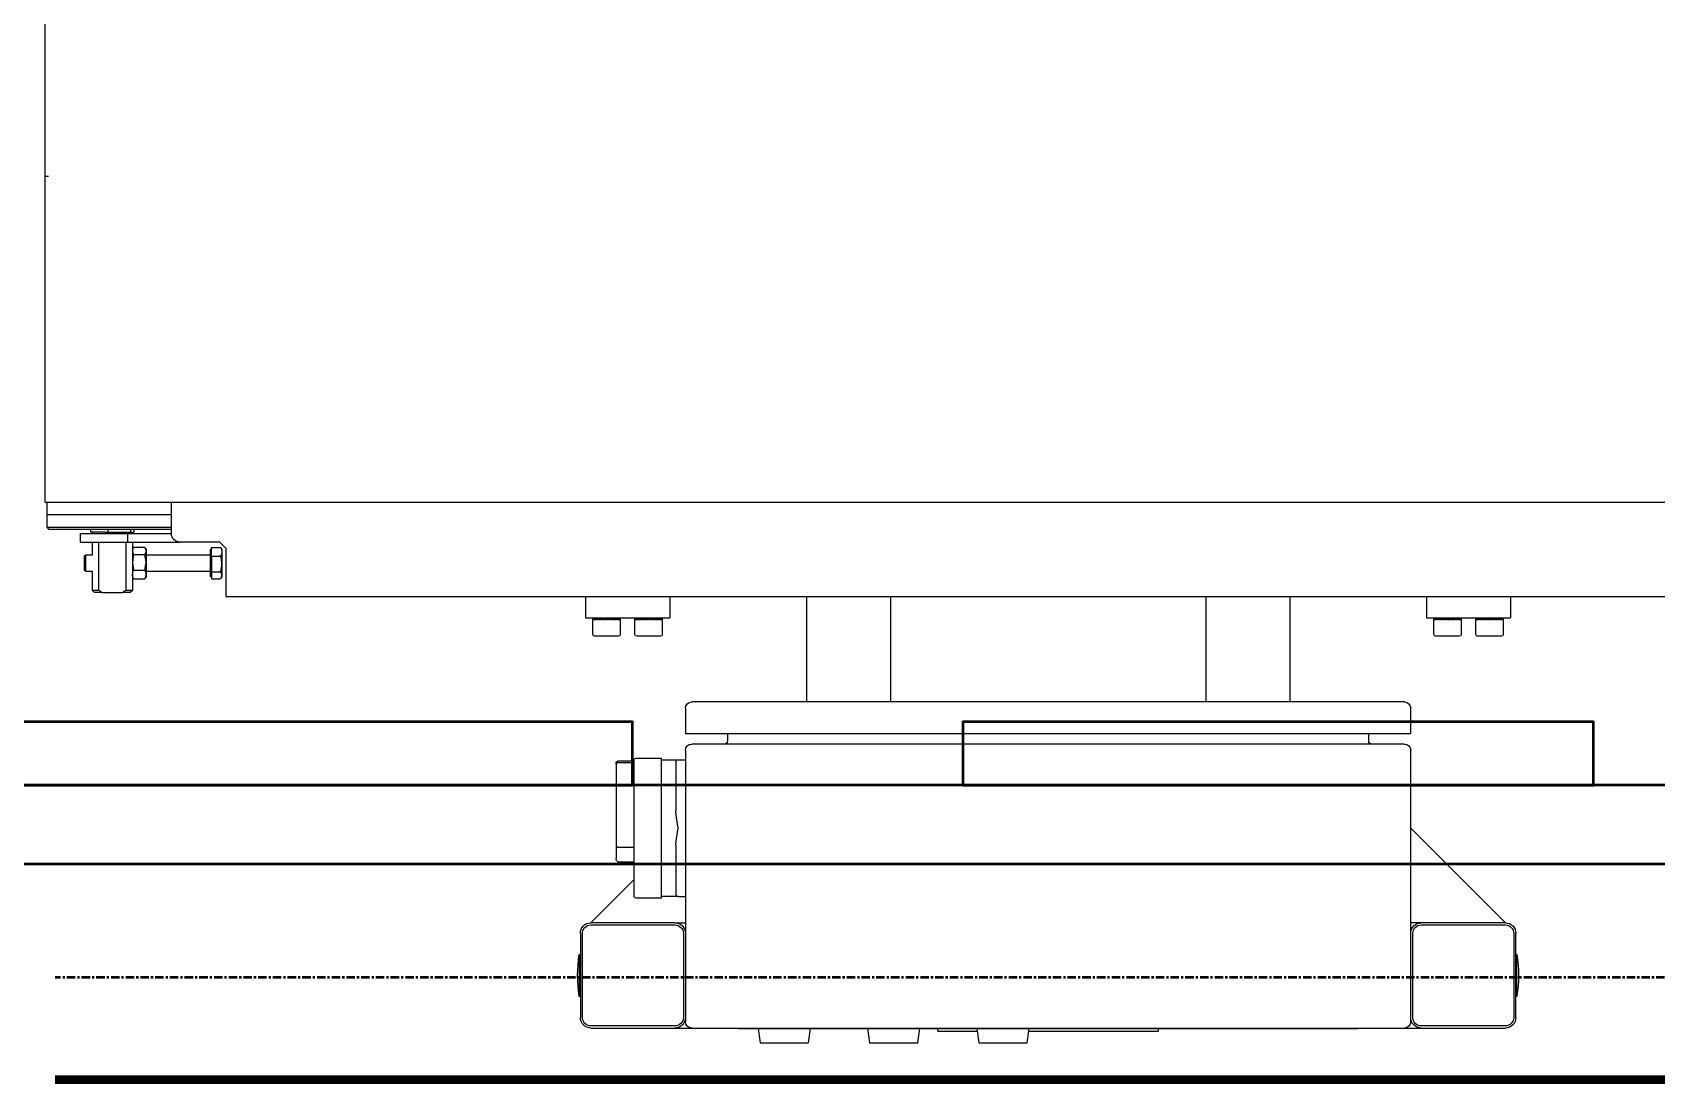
# Model space of a CAD drawing. Header units: millimetres. Extents: x 0 to 461941, y -159644 to 4828.
# Drawn here: x 229685 to 230457, y -39330 to -38834 of the extents above; entities that cross this region are included whole.
import ezdxf

# ---------------------------------------------------------------- set-up
doc = ezdxf.new("R2010")
doc.units = ezdxf.units.MM
doc.linetypes.add('Xref Conv Decant In$0$CENTER', pattern=[7, 4, -1, 1, -1])
for name, color, linetype in [('AM_BOR', 4, 'Continuous'), ('Xref Conv Decant Empty Tote$0$Conv - Empty Tote', 35, 'Continuous'), ('Xref Conv Decant In$0$Conveyor Detail', 150, 'Continuous'), ('Xref Conv Decant Product Tote$0$EquipOther', 90, 'Continuous')]:
    doc.layers.add(name, color=color, linetype=linetype)
doc.layers.add('Xref Conv Decant In$0$Conv Decant In Out', color=5, linetype='Continuous', lineweight=50)

# ---------------------------------------------------------------- blocks, each defined once
blk = doc.blocks.new('*U154')
blk.add_lwpolyline([(-307.5, 0), (-307.5, 43891.2), (-270, 43891.2), (-270, 0)], close=True)
blk = doc.blocks.new('Xref Conv Decant Empty Tote')
at = {"layer": 'Xref Conv Decant Empty Tote$0$Conv - Empty Tote', "xscale": -1, "rotation": 90}
blk.add_blockref('*U154', (232378.19, -39499.1), dxfattribs=at)
blk = doc.blocks.new('*U299')
at = {"linetype": 'Continuous'}
for p, q in [((339.14, 550.3), (340.08, 557)), ((340.08, 557), (342.06, 557)), ((342.06, 557), (361.14, 557)), ((361.14, 557), (363.12, 557)), ((363.12, 557), (364.06, 550.3)), ((391.14, 550.3), (392.08, 557)), ((392.08, 557), (394.06, 557)), ((394.06, 557), (413.14, 557)), ((413.14, 557), (415.12, 557)), ((415.12, 557), (416.06, 550.3)), ((443.14, 550.3), (444.08, 557)), ((444.08, 557), (446.06, 557)), ((446.06, 557), (465.14, 557)), ((465.14, 557), (467.12, 557)), ((467.12, 557), (468.06, 550.3)), ((259.6, 550), (299.6, 550)), ((299.6, 549), (259.6, 549)), ((299.6, 550), (307.6, 550)), ((307.6, 550), (646.6, 550)), ((329.6, 550.3), (329.6, 550)), ((329.6, 550.3), (333.6, 550.3)), ((333.6, 550.3), (620.6, 550.3)), ((424.6, 551.5), (424.6, 550.3)), ((424.6, 551.5), (427.6, 551.5)), ((427.6, 551.5), (443.31, 551.5)), ((467.89, 551.5), (526.6, 551.5)), ((526.6, 551.5), (529.6, 551.5)), ((529.6, 551.5), (529.6, 550.3)), ((620.6, 550.3), (624.6, 550.3)), ((624.6, 550.3), (624.6, 550)), ((646.6, 550), (654.6, 550)), ((654.6, 550), (694.6, 550)), ((694.6, 549), (654.6, 549)), ((254.6, 505), (254.6, 545)), ((255.6, 545), (255.6, 505)), ((303.6, 505), (303.6, 545)), ((304.6, 418), (304.6, 547)), ((649.6, 547), (649.6, 418)), ((650.6, 545), (650.6, 505)), ((698.6, 505), (698.6, 545)), ((699.6, 545), (699.6, 505)), ((254.6, 535), (254.1, 535)), ((254.1, 526.9), (254.1, 535)), ((700.1, 535), (699.6, 535)), ((700.1, 535), (700.1, 532.78)), ((254.1, 515), (254.1, 526.9)), ((700.1, 532.78), (700.1, 515)), ((254.1, 515), (254.6, 515)), ((699.6, 515), (700.1, 515)), ((259.6, 501), (299.6, 501)), ((299.6, 500), (259.6, 500)), ((280.1, 479.5), (259.6, 500)), ((299.6, 500), (304.6, 500)), ((649.6, 455), (694.6, 500)), ((654.6, 500), (649.6, 500)), ((654.6, 501), (694.6, 501)), ((694.6, 500), (654.6, 500)), ((280.1, 422.75), (280.1, 487.25)), ((293.09, 488.25), (281.1, 488.25)), ((293.09, 421.75), (293.09, 488.25)), ((301.1, 487.5), (293.09, 487.5)), ((301.1, 487.5), (304.6, 487.5)), ((300.1, 485.5), (300.1, 486.5)), ((300.1, 463), (300.1, 485.5)), ((271.6, 463.59), (271.6, 469.59)), ((271.6, 424.59), (271.6, 463.59)), ((272.6, 471), (280.1, 471)), ((272.6, 464), (280.1, 464)), ((300.1, 424.5), (300.1, 447)), ((271.6, 424), (271.6, 424.59)), ((272.6, 423.78), (280.1, 423.78)), ((272.6, 423), (280.1, 423)), ((281.1, 421.75), (293.09, 421.75)), ((293.09, 422.5), (301.1, 422.5)), ((300.1, 423.5), (300.1, 424.5)), ((301.1, 422.5), (304.6, 422.5)), ((304.6, 398), (304.6, 410)), ((304.6, 410), (307.6, 410)), ((646.6, 415), (307.6, 415)), ((307.6, 410), (646.6, 410)), ((324.6, 410), (324.6, 413.5)), ((629.6, 413.5), (629.6, 410)), ((646.6, 410), (649.6, 410)), ((649.6, 410), (649.6, 398)), ((646.6, 395), (307.6, 395)), ((362.1, 345), (362.1, 395)), ((402.1, 345), (402.1, 395)), ((552.1, 345), (552.1, 395)), ((592.1, 345), (592.1, 395)), ((261.83, 363.8), (261.4, 363.8)), ((272.8, 363.8), (261.83, 363.8)), ((281.83, 363.8), (281.4, 363.8)), ((292.8, 363.8), (281.83, 363.8)), ((665.99, 363.8), (661.4, 363.8)), ((672.8, 363.8), (665.99, 363.8)), ((690.31, 363.8), (681.4, 363.8)), ((692.8, 363.8), (690.31, 363.8)), ((260.6, 363), (260.6, 355.8)), ((260.6, 355.8), (260.6, 355.7)), ((261.1, 355.8), (260.6, 355.8)), ((260.6, 355.7), (260.6, 355.8)), ((260.6, 355.8), (260.65, 355.8)), ((260.6, 355.7), (260.6, 355.1)), ((260.65, 355.7), (260.65, 355.8)), ((260.65, 355.7), (260.73, 355.7)), ((260.73, 355.7), (260.73, 355.8)), ((260.73, 355.8), (260.92, 355.8)), ((260.92, 355.7), (260.92, 355.8)), ((260.92, 355.7), (261.11, 355.7)), ((273.6, 355.8), (261.1, 355.8)), ((261.11, 355.7), (261.11, 355.8)), ((261.11, 355.8), (261.43, 355.8)), ((261.43, 355.7), (261.43, 355.8)), ((261.43, 355.7), (261.72, 355.7)), ((261.72, 355.7), (261.72, 355.8)), ((261.72, 355.8), (262.16, 355.8)), ((262.16, 355.7), (262.16, 355.8)), ((262.16, 355.7), (262.54, 355.7)), ((262.54, 355.7), (262.54, 355.8)), ((262.54, 355.8), (263.08, 355.8)), ((263.08, 355.7), (263.08, 355.8)), ((263.08, 355.7), (263.53, 355.7)), ((263.53, 355.7), (263.53, 355.8)), ((263.53, 355.8), (264.16, 355.8)), ((264.16, 355.7), (264.16, 355.8)), ((264.16, 355.7), (264.65, 355.7)), ((264.65, 355.7), (264.65, 355.8)), ((264.65, 355.8), (265.35, 355.8)), ((265.35, 355.7), (265.35, 355.8)), ((265.35, 355.7), (265.88, 355.7)), ((265.88, 355.7), (265.88, 355.8)), ((265.88, 355.8), (266.6, 355.8)), ((266.6, 355.7), (266.6, 355.8)), ((266.6, 355.7), (267.14, 355.7)), ((267.14, 355.7), (267.14, 355.8)), ((267.14, 355.8), (267.88, 355.8)), ((267.88, 355.7), (267.88, 355.8)), ((267.88, 355.7), (268.41, 355.7)), ((268.04, 355.7), (268.04, 355.75)), ((268.33, 355.7), (268.33, 355.75)), ((268.41, 355.7), (268.41, 355.8)), ((268.41, 355.8), (269.12, 355.8)), ((269.12, 355.7), (269.12, 355.8)), ((269.12, 355.7), (269.63, 355.7)), ((269.63, 355.7), (269.63, 355.8)), ((269.63, 355.8), (270.29, 355.8)), ((270.29, 355.7), (270.29, 355.8)), ((270.29, 355.7), (270.75, 355.7)), ((270.75, 355.7), (270.75, 355.8)), ((270.75, 355.8), (271.33, 355.8)), ((271.33, 355.7), (271.33, 355.8)), ((271.33, 355.7), (271.73, 355.7)), ((271.73, 355.7), (271.73, 355.8)), ((271.73, 355.8), (272.21, 355.8)), ((272.21, 355.7), (272.21, 355.8)), ((272.21, 355.7), (272.53, 355.7)), ((272.53, 355.7), (272.53, 355.8)), ((272.53, 355.8), (272.9, 355.8)), ((272.9, 355.7), (272.9, 355.8)), ((272.9, 355.7), (273.12, 355.7)), ((273.12, 355.7), (273.12, 355.8)), ((273.12, 355.8), (273.36, 355.8)), ((273.36, 355.7), (273.36, 355.8)), ((273.36, 355.7), (273.48, 355.7)), ((273.48, 355.7), (273.48, 355.8)), ((273.48, 355.8), (273.58, 355.8)), ((273.58, 355.7), (273.58, 355.8)), ((273.58, 355.7), (273.6, 355.7)), ((273.6, 355.8), (273.6, 363)), ((273.6, 355.7), (273.6, 355.8)), ((273.6, 355.7), (273.6, 355.8)), ((273.6, 355.1), (273.6, 355.7)), ((280.6, 363), (280.6, 355.8)), ((280.6, 355.8), (280.6, 355.7)), ((281.1, 355.8), (280.6, 355.8)), ((280.6, 355.7), (280.6, 355.8)), ((280.6, 355.8), (280.66, 355.8)), ((280.6, 355.7), (280.6, 355.1)), ((280.6, 355.7), (280.6, 355.7)), ((280.66, 355.7), (280.66, 355.8)), ((280.66, 355.7), (280.76, 355.7)), ((280.76, 355.7), (280.76, 355.8)), ((280.76, 355.8), (280.96, 355.8)), ((280.96, 355.7), (280.96, 355.8)), ((280.96, 355.7), (281.16, 355.7)), ((293.6, 355.8), (281.1, 355.8)), ((281.16, 355.7), (281.16, 355.8)), ((281.16, 355.8), (281.5, 355.8)), ((281.5, 355.7), (281.5, 355.8)), ((281.5, 355.7), (281.79, 355.7)), ((281.79, 355.7), (281.79, 355.8)), ((281.79, 355.8), (282.25, 355.8)), ((282.25, 355.7), (282.25, 355.8)), ((282.25, 355.7), (282.63, 355.7)), ((282.63, 355.7), (282.63, 355.8)), ((282.63, 355.8), (283.19, 355.8)), ((283.19, 355.7), (283.19, 355.8)), ((283.19, 355.7), (283.63, 355.7)), ((283.63, 355.7), (283.63, 355.8)), ((283.63, 355.8), (284.27, 355.8)), ((284.27, 355.7), (284.27, 355.8)), ((284.27, 355.7), (284.77, 355.7)), ((284.77, 355.7), (284.77, 355.8)), ((284.77, 355.8), (285.47, 355.8)), ((285.47, 355.7), (285.47, 355.8)), ((285.47, 355.7), (286, 355.7)), ((286, 355.7), (286, 355.8)), ((286, 355.8), (286.73, 355.8)), ((286.73, 355.7), (286.73, 355.8)), ((286.73, 355.7), (287.27, 355.7)), ((287.27, 355.7), (287.27, 355.8)), ((287.27, 355.8), (288, 355.8)), ((288, 355.7), (288, 355.8)), ((288, 355.7), (288.54, 355.7)), ((288.12, 355.7), (288.12, 355.75)), ((288.41, 355.7), (288.41, 355.75)), ((288.54, 355.7), (288.54, 355.8)), ((288.54, 355.8), (289.24, 355.8)), ((289.24, 355.7), (289.24, 355.8)), ((289.24, 355.7), (289.75, 355.7)), ((289.75, 355.7), (289.75, 355.8)), ((289.75, 355.8), (290.4, 355.8)), ((290.4, 355.7), (290.4, 355.8)), ((290.4, 355.7), (290.85, 355.7)), ((290.85, 355.7), (290.85, 355.8)), ((290.85, 355.8), (291.43, 355.8)), ((291.43, 355.7), (291.43, 355.8)), ((291.43, 355.7), (291.82, 355.7)), ((291.82, 355.7), (291.82, 355.8)), ((291.82, 355.8), (292.29, 355.8)), ((292.29, 355.7), (292.29, 355.8)), ((292.29, 355.7), (292.6, 355.7)), ((292.6, 355.7), (292.6, 355.8)), ((292.6, 355.8), (292.95, 355.8)), ((292.95, 355.7), (292.95, 355.8)), ((292.95, 355.7), (293.17, 355.7)), ((293.17, 355.7), (293.17, 355.8)), ((293.17, 355.8), (293.39, 355.8)), ((293.39, 355.7), (293.39, 355.8)), ((293.39, 355.7), (293.51, 355.7)), ((293.51, 355.7), (293.51, 355.8)), ((293.51, 355.8), (293.59, 355.8)), ((293.59, 355.7), (293.59, 355.8)), ((293.59, 355.7), (293.6, 355.7)), ((293.6, 355.8), (293.6, 363)), ((293.6, 355.7), (293.6, 355.8)), ((293.6, 355.7), (293.6, 355.8)), ((293.6, 355.1), (293.6, 355.7)), ((660.6, 363), (660.6, 355.8)), ((660.6, 355.8), (660.6, 355.7)), ((665.83, 355.8), (660.6, 355.8)), ((660.6, 355.7), (660.6, 355.8)), ((660.6, 355.7), (660.6, 355.1)), ((660.6, 355.7), (660.61, 355.7)), ((660.61, 355.7), (660.61, 355.8)), ((660.61, 355.8), (660.69, 355.8)), ((660.69, 355.7), (660.69, 355.8)), ((660.69, 355.7), (660.81, 355.7)), ((660.81, 355.7), (660.81, 355.8)), ((660.81, 355.8), (661.03, 355.8)), ((661.03, 355.7), (661.03, 355.8)), ((661.03, 355.7), (661.25, 355.7)), ((661.25, 355.7), (661.25, 355.8)), ((661.25, 355.8), (661.61, 355.8)), ((661.61, 355.7), (661.61, 355.8)), ((661.61, 355.7), (661.92, 355.7)), ((661.92, 355.7), (661.92, 355.8)), ((661.92, 355.8), (662.39, 355.8)), ((662.39, 355.7), (662.39, 355.8)), ((662.39, 355.7), (662.78, 355.7)), ((662.78, 355.7), (662.78, 355.8)), ((662.78, 355.8), (663.35, 355.8)), ((663.35, 355.7), (663.35, 355.8)), ((663.35, 355.7), (663.81, 355.7)), ((663.81, 355.7), (663.81, 355.8)), ((663.81, 355.8), (664.46, 355.8)), ((664.46, 355.7), (664.46, 355.8)), ((664.46, 355.7), (664.97, 355.7)), ((664.97, 355.7), (664.97, 355.8)), ((664.97, 355.8), (665.67, 355.8)), ((665.67, 355.7), (665.67, 355.8)), ((665.67, 355.7), (666.21, 355.7)), ((673.6, 355.8), (665.83, 355.8)), ((666.21, 355.7), (666.21, 355.8)), ((666.21, 355.8), (666.94, 355.8)), ((666.94, 355.7), (666.94, 355.8)), ((666.94, 355.7), (667.48, 355.7)), ((667.44, 355.7), (667.44, 355.75)), ((667.48, 355.7), (667.48, 355.8)), ((667.48, 355.8), (668.21, 355.8)), ((668.21, 355.7), (668.21, 355.8)), ((668.21, 355.7), (668.74, 355.7)), ((668.25, 355.7), (668.25, 355.75)), ((668.53, 355.7), (668.53, 355.75)), ((668.74, 355.7), (668.74, 355.8)), ((668.74, 355.8), (669.43, 355.8)), ((669.43, 355.7), (669.43, 355.8)), ((669.43, 355.7), (669.93, 355.7)), ((669.93, 355.7), (669.93, 355.8)), ((669.93, 355.8), (670.57, 355.8)), ((670.57, 355.7), (670.57, 355.8)), ((670.57, 355.7), (671.02, 355.7)), ((671.02, 355.7), (671.02, 355.8)), ((671.02, 355.8), (671.58, 355.8)), ((671.58, 355.7), (671.58, 355.8)), ((671.58, 355.7), (671.96, 355.7)), ((671.96, 355.7), (671.96, 355.8)), ((671.96, 355.8), (672.41, 355.8)), ((672.41, 355.7), (672.41, 355.8)), ((672.41, 355.7), (672.71, 355.7)), ((672.71, 355.7), (672.71, 355.8)), ((672.71, 355.8), (673.04, 355.8)), ((673.04, 355.7), (673.04, 355.8)), ((673.04, 355.7), (673.24, 355.7)), ((673.24, 355.7), (673.24, 355.8)), ((673.24, 355.8), (673.44, 355.8)), ((673.44, 355.7), (673.44, 355.8)), ((673.44, 355.7), (673.54, 355.7)), ((673.54, 355.7), (673.54, 355.8)), ((673.54, 355.8), (673.6, 355.8)), ((673.6, 355.8), (673.6, 363)), ((673.6, 355.7), (673.6, 355.8)), ((673.6, 355.7), (673.6, 355.8)), ((673.6, 355.1), (673.6, 355.7)), ((673.6, 355.7), (673.6, 355.7)), ((680.6, 363), (680.6, 355.8)), ((680.6, 355.8), (680.6, 355.7)), ((690.76, 355.8), (680.6, 355.8)), ((680.6, 355.7), (680.6, 355.1)), ((680.6, 355.7), (680.61, 355.7)), ((680.61, 355.7), (680.61, 355.8)), ((680.61, 355.7), (680.61, 355.8)), ((680.61, 355.8), (680.68, 355.8)), ((680.68, 355.7), (680.68, 355.8)), ((680.68, 355.7), (680.79, 355.7)), ((680.79, 355.7), (680.79, 355.8)), ((680.79, 355.8), (681.01, 355.8)), ((681.01, 355.7), (681.01, 355.8)), ((681.01, 355.7), (681.22, 355.7)), ((681.22, 355.7), (681.22, 355.8)), ((681.22, 355.8), (681.57, 355.8)), ((681.57, 355.7), (681.57, 355.8)), ((681.57, 355.7), (681.87, 355.7)), ((681.87, 355.7), (681.87, 355.8)), ((681.87, 355.8), (682.34, 355.8)), ((682.34, 355.7), (682.34, 355.8)), ((682.34, 355.7), (682.72, 355.7)), ((682.72, 355.7), (682.72, 355.8)), ((682.72, 355.8), (683.29, 355.8)), ((683.29, 355.7), (683.29, 355.8)), ((683.29, 355.7), (683.75, 355.7)), ((683.75, 355.7), (683.75, 355.8)), ((683.75, 355.8), (684.39, 355.8)), ((684.39, 355.7), (684.39, 355.8)), ((684.39, 355.7), (684.9, 355.7)), ((684.9, 355.7), (684.9, 355.8)), ((684.9, 355.8), (685.6, 355.8)), ((685.6, 355.7), (685.6, 355.8)), ((685.6, 355.7), (686.13, 355.7)), ((686.13, 355.7), (686.13, 355.8)), ((686.13, 355.8), (686.86, 355.8)), ((686.86, 355.7), (686.86, 355.8)), ((686.86, 355.7), (687.4, 355.7)), ((687.39, 355.7), (687.39, 355.75)), ((687.4, 355.7), (687.4, 355.8)), ((687.4, 355.8), (688.13, 355.8)), ((688.13, 355.7), (688.13, 355.8)), ((688.13, 355.7), (688.67, 355.7)), ((688.2, 355.7), (688.2, 355.75)), ((688.49, 355.7), (688.49, 355.75)), ((688.67, 355.7), (688.67, 355.8)), ((688.67, 355.8), (689.36, 355.8)), ((689.36, 355.7), (689.36, 355.8)), ((689.36, 355.7), (689.87, 355.7)), ((689.87, 355.7), (689.87, 355.8)), ((689.87, 355.8), (690.51, 355.8)), ((690.51, 355.7), (690.51, 355.8)), ((690.51, 355.7), (690.96, 355.7)), ((693.6, 355.8), (690.76, 355.8)), ((690.96, 355.7), (690.96, 355.8)), ((690.96, 355.8), (691.52, 355.8)), ((691.52, 355.7), (691.52, 355.8)), ((691.52, 355.7), (691.91, 355.7)), ((691.91, 355.7), (691.91, 355.8)), ((691.91, 355.8), (692.37, 355.8)), ((692.37, 355.7), (692.37, 355.8)), ((692.37, 355.7), (692.67, 355.7)), ((692.67, 355.7), (692.67, 355.8)), ((692.67, 355.8), (693.01, 355.8)), ((693.01, 355.7), (693.01, 355.8)), ((693.01, 355.7), (693.22, 355.7)), ((693.22, 355.7), (693.22, 355.8)), ((693.22, 355.8), (693.42, 355.8)), ((693.42, 355.7), (693.42, 355.8)), ((693.42, 355.7), (693.53, 355.7)), ((693.53, 355.7), (693.53, 355.8)), ((693.53, 355.8), (693.6, 355.8)), ((693.6, 355.8), (693.6, 363)), ((693.6, 355.7), (693.6, 355.8)), ((693.6, 355.7), (693.6, 355.8)), ((693.6, 355.7), (693.6, 355.8)), ((693.6, 355.1), (693.6, 355.7)), ((693.6, 355.7), (693.6, 355.7)), ((257.1, 355), (297.1, 355)), ((257.1, 345), (257.1, 355)), ((260.6, 355.1), (260.6, 355)), ((260.6, 355.1), (260.6, 355)), ((260.73, 355.1), (260.65, 355.1)), ((260.65, 355.1), (260.65, 355)), ((260.73, 355.1), (260.73, 355)), ((261.11, 355.1), (260.92, 355.1)), ((260.92, 355.1), (260.92, 355)), ((261.11, 355.1), (261.11, 355)), ((261.72, 355.1), (261.43, 355.1)), ((261.43, 355.1), (261.43, 355)), ((261.72, 355.1), (261.72, 355)), ((262.54, 355.1), (262.16, 355.1)), ((262.16, 355.1), (262.16, 355)), ((262.54, 355.1), (262.54, 355)), ((263.53, 355.1), (263.08, 355.1)), ((263.08, 355.1), (263.08, 355)), ((263.53, 355.1), (263.53, 355)), ((264.65, 355.1), (264.16, 355.1)), ((264.16, 355.1), (264.16, 355)), ((264.65, 355.1), (264.65, 355)), ((265.88, 355.1), (265.35, 355.1)), ((265.35, 355.1), (265.35, 355)), ((265.88, 355.1), (265.88, 355)), ((267.14, 355.1), (266.6, 355.1)), ((266.6, 355.1), (266.6, 355)), ((267.14, 355.1), (267.14, 355)), ((268.41, 355.1), (267.88, 355.1)), ((267.88, 355.1), (267.88, 355)), ((268.04, 355.1), (268.04, 355)), ((268.33, 355.1), (268.33, 355)), ((268.41, 355.1), (268.41, 355)), ((269.63, 355.1), (269.12, 355.1)), ((269.12, 355.1), (269.12, 355)), ((269.63, 355.1), (269.63, 355)), ((270.75, 355.1), (270.29, 355.1)), ((270.29, 355.1), (270.29, 355)), ((270.75, 355.1), (270.75, 355)), ((271.73, 355.1), (271.33, 355.1)), ((271.33, 355.1), (271.33, 355)), ((271.73, 355.1), (271.73, 355)), ((272.53, 355.1), (272.21, 355.1)), ((272.21, 355.1), (272.21, 355)), ((272.53, 355.1), (272.53, 355)), ((273.12, 355.1), (272.9, 355.1)), ((272.9, 355.1), (272.9, 355)), ((273.12, 355.1), (273.12, 355)), ((273.48, 355.1), (273.36, 355.1)), ((273.36, 355.1), (273.36, 355)), ((273.48, 355.1), (273.48, 355)), ((273.58, 355.1), (273.6, 355.1)), ((273.58, 355.1), (273.58, 355)), ((273.6, 355), (273.6, 355.1)), ((273.6, 355.1), (273.6, 355)), ((280.6, 355.1), (280.6, 355)), ((280.6, 355.1), (280.6, 355)), ((280.6, 355.1), (280.6, 355.1)), ((280.76, 355.1), (280.66, 355.1)), ((280.66, 355.1), (280.66, 355)), ((280.76, 355.1), (280.76, 355)), ((281.16, 355.1), (280.96, 355.1)), ((280.96, 355.1), (280.96, 355)), ((281.16, 355.1), (281.16, 355)), ((281.79, 355.1), (281.5, 355.1)), ((281.5, 355.1), (281.5, 355)), ((281.79, 355.1), (281.79, 355)), ((282.63, 355.1), (282.25, 355.1)), ((282.25, 355.1), (282.25, 355)), ((282.63, 355.1), (282.63, 355)), ((283.63, 355.1), (283.19, 355.1)), ((283.19, 355.1), (283.19, 355)), ((283.63, 355.1), (283.63, 355)), ((284.77, 355.1), (284.27, 355.1)), ((284.27, 355.1), (284.27, 355)), ((284.77, 355.1), (284.77, 355)), ((286, 355.1), (285.47, 355.1)), ((285.47, 355.1), (285.47, 355)), ((286, 355.1), (286, 355)), ((287.27, 355.1), (286.73, 355.1)), ((286.73, 355.1), (286.73, 355)), ((287.27, 355.1), (287.27, 355)), ((288.54, 355.1), (288, 355.1)), ((288, 355.1), (288, 355)), ((288.12, 355.1), (288.12, 355)), ((288.41, 355.1), (288.41, 355)), ((288.54, 355.1), (288.54, 355)), ((289.75, 355.1), (289.24, 355.1)), ((289.24, 355.1), (289.24, 355)), ((289.75, 355.1), (289.75, 355)), ((290.85, 355.1), (290.4, 355.1)), ((290.4, 355.1), (290.4, 355)), ((290.85, 355.1), (290.85, 355)), ((291.82, 355.1), (291.43, 355.1)), ((291.43, 355.1), (291.43, 355)), ((291.82, 355.1), (291.82, 355)), ((292.6, 355.1), (292.29, 355.1)), ((292.29, 355.1), (292.29, 355)), ((292.6, 355.1), (292.6, 355)), ((293.17, 355.1), (292.95, 355.1)), ((292.95, 355.1), (292.95, 355)), ((293.17, 355.1), (293.17, 355)), ((293.51, 355.1), (293.39, 355.1)), ((293.39, 355.1), (293.39, 355)), ((293.51, 355.1), (293.51, 355)), ((293.6, 355.1), (293.59, 355.1)), ((293.59, 355.1), (293.59, 355)), ((293.6, 355), (293.6, 355.1)), ((293.6, 355.1), (293.6, 355)), ((297.1, 345), (297.1, 355)), ((657.1, 355), (697.1, 355)), ((657.1, 345), (657.1, 355)), ((660.6, 355.1), (660.6, 355)), ((660.61, 355.1), (660.6, 355.1)), ((660.6, 355.1), (660.6, 355)), ((660.61, 355.1), (660.61, 355)), ((660.81, 355.1), (660.69, 355.1)), ((660.69, 355.1), (660.69, 355)), ((660.81, 355.1), (660.81, 355)), ((661.25, 355.1), (661.03, 355.1)), ((661.03, 355.1), (661.03, 355)), ((661.25, 355.1), (661.25, 355)), ((661.92, 355.1), (661.61, 355.1)), ((661.61, 355.1), (661.61, 355)), ((661.92, 355.1), (661.92, 355)), ((662.78, 355.1), (662.39, 355.1)), ((662.39, 355.1), (662.39, 355)), ((662.78, 355.1), (662.78, 355)), ((663.81, 355.1), (663.35, 355.1)), ((663.35, 355.1), (663.35, 355)), ((663.81, 355.1), (663.81, 355)), ((664.97, 355.1), (664.46, 355.1)), ((664.46, 355.1), (664.46, 355)), ((664.97, 355.1), (664.97, 355)), ((666.21, 355.1), (665.67, 355.1)), ((665.67, 355.1), (665.67, 355)), ((666.21, 355.1), (666.21, 355)), ((667.48, 355.1), (666.94, 355.1)), ((666.94, 355.1), (666.94, 355)), ((667.44, 355.1), (667.44, 355)), ((667.48, 355.1), (667.48, 355)), ((668.74, 355.1), (668.21, 355.1)), ((668.21, 355.1), (668.21, 355)), ((668.25, 355.1), (668.25, 355)), ((668.53, 355.1), (668.53, 355)), ((668.74, 355.1), (668.74, 355)), ((669.93, 355.1), (669.43, 355.1)), ((669.43, 355.1), (669.43, 355)), ((669.93, 355.1), (669.93, 355)), ((671.02, 355.1), (670.57, 355.1)), ((670.57, 355.1), (670.57, 355)), ((671.02, 355.1), (671.02, 355)), ((671.96, 355.1), (671.58, 355.1)), ((671.58, 355.1), (671.58, 355)), ((671.96, 355.1), (671.96, 355)), ((672.71, 355.1), (672.41, 355.1)), ((672.41, 355.1), (672.41, 355)), ((672.71, 355.1), (672.71, 355)), ((673.24, 355.1), (673.04, 355.1)), ((673.04, 355.1), (673.04, 355)), ((673.24, 355.1), (673.24, 355)), ((673.54, 355.1), (673.44, 355.1)), ((673.44, 355.1), (673.44, 355)), ((673.54, 355.1), (673.54, 355)), ((673.6, 355), (673.6, 355.1)), ((673.6, 355.1), (673.6, 355.1)), ((673.6, 355.1), (673.6, 355)), ((680.6, 355.1), (680.6, 355)), ((680.61, 355.1), (680.6, 355.1)), ((680.61, 355.1), (680.6, 355)), ((680.61, 355.1), (680.61, 355)), ((680.79, 355.1), (680.68, 355.1)), ((680.68, 355.1), (680.68, 355)), ((680.79, 355.1), (680.79, 355)), ((681.22, 355.1), (681.01, 355.1)), ((681.01, 355.1), (681.01, 355)), ((681.22, 355.1), (681.22, 355)), ((681.87, 355.1), (681.57, 355.1)), ((681.57, 355.1), (681.57, 355)), ((681.87, 355.1), (681.87, 355)), ((682.72, 355.1), (682.34, 355.1)), ((682.34, 355.1), (682.34, 355)), ((682.72, 355.1), (682.72, 355)), ((683.75, 355.1), (683.29, 355.1)), ((683.29, 355.1), (683.29, 355)), ((683.75, 355.1), (683.75, 355)), ((684.9, 355.1), (684.39, 355.1)), ((684.39, 355.1), (684.39, 355)), ((684.9, 355.1), (684.9, 355)), ((686.13, 355.1), (685.6, 355.1)), ((685.6, 355.1), (685.6, 355)), ((686.13, 355.1), (686.13, 355)), ((687.4, 355.1), (686.86, 355.1)), ((686.86, 355.1), (686.86, 355)), ((687.39, 355.1), (687.39, 355)), ((687.4, 355.1), (687.4, 355)), ((688.67, 355.1), (688.13, 355.1)), ((688.13, 355.1), (688.13, 355)), ((688.2, 355.1), (688.2, 355)), ((688.49, 355.1), (688.49, 355)), ((688.67, 355.1), (688.67, 355)), ((689.87, 355.1), (689.36, 355.1)), ((689.36, 355.1), (689.36, 355)), ((689.87, 355.1), (689.87, 355)), ((690.96, 355.1), (690.51, 355.1)), ((690.51, 355.1), (690.51, 355)), ((690.96, 355.1), (690.96, 355)), ((691.91, 355.1), (691.52, 355.1)), ((691.52, 355.1), (691.52, 355)), ((691.91, 355.1), (691.91, 355)), ((692.67, 355.1), (692.37, 355.1)), ((692.37, 355.1), (692.37, 355)), ((692.67, 355.1), (692.67, 355)), ((693.22, 355.1), (693.01, 355.1)), ((693.01, 355.1), (693.01, 355)), ((693.22, 355.1), (693.22, 355)), ((693.53, 355.1), (693.42, 355.1)), ((693.42, 355.1), (693.42, 355)), ((693.53, 355.1), (693.53, 355)), ((693.6, 355), (693.6, 355.1)), ((693.6, 355.1), (693.6, 355.1)), ((693.6, 355.1), (693.6, 355)), ((693.6, 355.1), (693.6, 355)), ((697.1, 345), (697.1, 355)), ((23.5, 343), (22.5, 342)), ((22.5, 342), (22.5, 333)), ((25.58, 342), (22.5, 342)), ((27.18, 343), (23.5, 343)), ((25.58, 342), (25.58, 319)), ((27.18, 343), (36.82, 343)), ((40.5, 343), (36.82, 343)), ((38.42, 319), (38.42, 342)), ((41.5, 342), (38.42, 342)), ((41.5, 342), (40.5, 343)), ((41.5, 335.5), (41.5, 342)), ((86.1, 345), (86.1, 322)), ((952.1, 345), (86.1, 345)), ((19.3, 333), (18.7, 332.4)), ((18.7, 332.4), (18.7, 325.6)), ((22.5, 333), (19.3, 333)), ((19.3, 333), (19.3, 325)), ((41.98, 336.33), (41.5, 335.5)), ((41.5, 334.46), (41.5, 335.5)), ((41.5, 328.68), (41.5, 334.46)), ((42.01, 336.31), (42.08, 336.5)), ((42.08, 336.5), (47.42, 336.5)), ((42.08, 332.43), (47.42, 332.43)), ((47.42, 336.5), (47.48, 336.31)), ((47.42, 332.43), (48, 328.68)), ((48, 335.5), (47.52, 336.33)), ((48, 334.46), (48, 335.5)), ((48, 328.68), (48, 334.46)), ((78.7, 333), (48, 333)), ((79.2, 335.5), (78.7, 335.5)), ((78.7, 335.5), (78.7, 322.5)), ((79.2, 334.83), (79.2, 336.49)), ((79.2, 336.49), (82.99, 336.49)), ((79.2, 333.17), (79.2, 334.83)), ((79.2, 329.42), (79.2, 333.17)), ((79.2, 333.17), (82.99, 333.17)), ((84, 334.83), (84, 335.5)), ((84, 329.42), (84, 334.83)), ((18.7, 325.6), (19.3, 325)), ((19.3, 325), (22.5, 325)), ((22.5, 325), (22.5, 319)), ((42.08, 324.93), (41.5, 328.68)), ((41.5, 323.22), (41.5, 328.68)), ((42.08, 324.93), (41.5, 323.22)), ((42.08, 324.93), (47.42, 324.93)), ((48, 323.22), (48, 328.68)), ((48, 325), (78.7, 325)), ((79.2, 325.68), (79.2, 329.42)), ((79.2, 325.68), (79.2, 323.59)), ((79.2, 325.68), (82.99, 325.68)), ((84, 323.59), (84, 329.42)), ((16.9, 319), (16.9, 315)), ((16.9, 319), (39.29, 319)), ((39.29, 319), (39.29, 315)), ((39.29, 319), (64.1, 319)), ((41.5, 322.5), (41.5, 323.22)), ((41.5, 319), (41.5, 322.5)), ((41.5, 322.5), (41.98, 321.67)), ((42.08, 321.5), (47.42, 321.5)), ((47.42, 321.5), (48, 323.22)), ((47.52, 321.67), (48, 322.5)), ((48, 322.5), (48, 323.22)), ((83.1, 319), (64.1, 319)), ((78.7, 322.5), (79.2, 322.5)), ((79.2, 323.59), (79.2, 321.51)), ((79.2, 321.51), (82.99, 321.51)), ((86.1, 322), (83.1, 319)), ((84, 322.5), (84, 323.59)), ((0.99, 311.99), (0.96, 306)), ((2, 313), (0.99, 311.99)), ((0.99, 311.99), (60.1, 311.99)), ((2.69, 313), (2, 313)), ((60.1, 313), (2.69, 313)), ((52.4, 313.1), (11.6, 313.1)), ((16.9, 315), (39.29, 315)), ((21.75, 314.3), (21.75, 313.1)), ((28.5, 314.3), (21.75, 314.3)), ((22.5, 315), (22.5, 314.3)), ((28.5, 314.3), (30.06, 314.3)), ((30.06, 314.3), (30.06, 313.1)), ((30.06, 314.3), (40.78, 314.3)), ((39.29, 315), (60.1, 315)), ((40.78, 314.3), (40.78, 313.1)), ((40.88, 314.3), (40.78, 314.3)), ((40.88, 314.3), (42.25, 314.3)), ((41.5, 314.3), (41.5, 315)), ((42.25, 313.1), (42.25, 314.3)), ((60.1, 315), (60.1, 300)), ((0.96, 306), (0.92, 300)), ((60.1, 306), (0.96, 306)), ((60.1, 306), (0.96, 306)), ((0.1, 300), (0.1, 161.8)), ((0.1, 300), (34.1, 300)), ((34.1, 300), (966.1, 300)), ((0.1, 161.8), (0, 145)), ((0, 145), (0, -145)), ((0, 145), (1.62, 145))]:
    blk.add_line(p, q, dxfattribs=at)
at = {"linetype": 'Continuous', "flags": 128}
for points in [[(272.6, 471), (272.4, 470.97), (272.22, 470.89), (272.04, 470.76), (271.89, 470.59), (271.77, 470.37), (271.68, 470.13), (271.62, 469.86), (271.6, 469.59)], [(271.6, 463.59), (271.62, 463.66), (271.66, 463.73), (271.73, 463.79), (271.83, 463.85), (271.96, 463.9), (272.1, 463.94), (272.26, 463.98), (272.43, 463.99), (272.6, 464)], [(300.1, 463), (300.2, 461.05), (300.58, 458.06), (301.09, 455.04), (301.1, 455)], [(301.1, 455), (301.09, 454.96), (300.59, 451.97), (300.2, 448.95), (300.1, 447)], [(271.6, 424.59), (271.6, 424.58), (271.67, 424.29), (271.87, 424.03), (272.08, 423.89), (272.32, 423.81), (272.6, 423.78)], [(27.18, 343), (26.56, 342.64), (25.58, 342)], [(38.42, 342), (37.44, 342.64), (36.82, 343)], [(42.08, 336.5), (41.54, 334.97), (41.5, 334.46)], [(41.5, 334.46), (41.86, 332.88), (42.08, 332.43)], [(41.5, 328.68), (41.5, 328.95), (42.08, 332.43)], [(48, 334.46), (47.96, 334.97), (47.42, 336.5)], [(47.42, 332.43), (47.64, 332.88), (48, 334.46)], [(82.99, 336.49), (83.17, 336.48), (83.33, 336.44), (83.53, 336.35), (83.76, 336.14), (83.98, 335.51), (84, 334.83)], [(84, 334.83), (84, 334.74), (83.99, 334.22), (83.94, 333.87), (83.73, 333.48), (83.59, 333.35), (83.38, 333.24), (83.21, 333.19), (83.03, 333.17), (82.99, 333.17)], [(82.99, 333.17), (83, 333.17), (83.17, 333.14), (83.36, 333.03), (83.57, 332.79), (83.8, 332.27), (84, 330.11), (84, 329.42)], [(48, 328.68), (48, 328.42), (47.42, 324.93)], [(48, 323.22), (48, 323.34), (47.42, 324.93)], [(84, 329.42), (83.95, 327.42), (83.75, 326.43), (83.52, 325.98), (83.34, 325.81), (83.12, 325.7), (82.99, 325.68)], [(84, 323.59), (84, 323.71), (83.99, 324.36), (83.94, 324.8), (83.73, 325.29), (83.59, 325.45), (83.38, 325.59), (83.21, 325.65), (83.03, 325.68), (82.99, 325.68)], [(41.5, 323.22), (41.5, 323.1), (42.08, 321.5)], [(82.99, 321.51), (83.17, 321.53), (83.33, 321.57), (83.53, 321.69), (83.76, 321.95), (83.98, 322.74), (84, 323.59)], [(82.99, 321.51), (83.17, 321.52), (83.33, 321.56), (83.53, 321.65), (83.65, 321.75)]]:
    blk.add_lwpolyline(points, dxfattribs=at)
at = {"linetype": 'Continuous'}
for centre, radius, start, end in [((259.6, 545), 5, 90, 180), ((259.6, 545), 4, 90, 180), ((299.6, 545), 5, 0, 90), ((299.6, 545), 4, 0, 90), ((307.6, 547), 3, 90, 180), ((646.6, 547), 3, 0, 90), ((654.6, 545), 5, 90, 180), ((654.6, 545), 4, 90, 180), ((694.6, 545), 5, 0, 90), ((694.6, 545), 4, 0, 90), ((316.2, 525), 62.9, 170.85216, 189.14784), ((638, 525), 62.9, 350.85216, 9.14784), ((259.6, 505), 5, 180, 270), ((259.6, 505), 4, 180, 270), ((299.6, 505), 4, 270, 0), ((299.6, 505), 5, 270, 0), ((654.6, 505), 5, 180, 270), ((654.6, 505), 4, 180, 270), ((694.6, 505), 4, 270, 0), ((694.6, 505), 5, 270, 0), ((281.1, 487.25), 1, 90, 180), ((301.1, 486.5), 1, 90, 180), ((272.6, 424), 1, 180, 270), ((281.1, 422.75), 1, 180, 270), ((301.1, 423.5), 1, 180, 270), ((307.6, 418), 3, 180, 270), ((646.6, 418), 3, 270, 0), ((323.1, 413.5), 1.5, 0, 90), ((631.1, 413.5), 1.5, 90, 180), ((307.6, 398), 3, 180, 270), ((646.6, 398), 3, 270, 0), ((261.4, 363), 0.8, 90, 180), ((272.8, 363), 0.8, 0, 90), ((281.4, 363), 0.8, 90, 180), ((292.8, 363), 0.8, 0, 90), ((661.4, 363), 0.8, 90, 180), ((672.8, 363), 0.8, 0, 90), ((681.4, 363), 0.8, 90, 180), ((692.8, 363), 0.8, 0, 90), ((82.99, 335.5), 1.01, 42.93337, 49.09294), ((82.99, 335.5), 1.01, 0, 37.02273), ((64.1, 315), 4, 90, 180), ((82.99, 322.5), 1.01, 310.98698, 0), ((11.6, 312.5), 0.6, 90, 123.5573), ((52.4, 312.5), 0.6, 56.4427, 90)]:
    blk.add_arc(centre, radius, start, end, dxfattribs=at)
blk = doc.blocks.new('Xref Conv Decant Product Tote')
at = {"layer": 'Xref Conv Decant Product Tote$0$EquipOther', "xscale": -1, "rotation": 180}
blk.add_blockref('*U299', (229690.89, -38757.1), dxfattribs=at)
blk = doc.blocks.new('*U424')
at = {"linetype": 'Xref Conv Decant In$0$CENTER'}
blk.add_line((-216, 25.4), (-216, 889), dxfattribs=at)
for points in [[(-307.5, 914.4), (-307.5, 614.4), (-337.5, 614.4), (-337.5, 914.4)], [(-307.5, 0), (-307.5, 914.4), (-270, 914.4), (-270, 0)], [(-307.5, 457.2), (-307.5, 157.2), (-337.5, 157.2), (-337.5, 457.2)]]:
    blk.add_lwpolyline(points, close=True)
at = {"layer": 'Xref Conv Decant In$0$Conveyor Detail', "const_width": 15}
blk.add_lwpolyline([(-162, 889), (-162, 25.4)], dxfattribs=at)
blk = doc.blocks.new('Xref Conv Decant In')
at = {"layer": 'Xref Conv Decant In$0$Conv Decant In Out', "xscale": -1, "rotation": 90}
blk.add_blockref('*U424', (230584.65, -39499.1), dxfattribs=at)

msp = doc.modelspace()

# ---------------------------------------------------------------- block references
for name in ['Xref Conv Decant Empty Tote', 'Xref Conv Decant Product Tote']:
    msp.add_blockref(name, (0, 0))
at = {"layer": 'AM_BOR'}
for name in ['Xref Conv Decant Product Tote', 'Xref Conv Decant In']:
    msp.add_blockref(name, (0, 0), dxfattribs=at)

doc.saveas('drawing.dxf')
